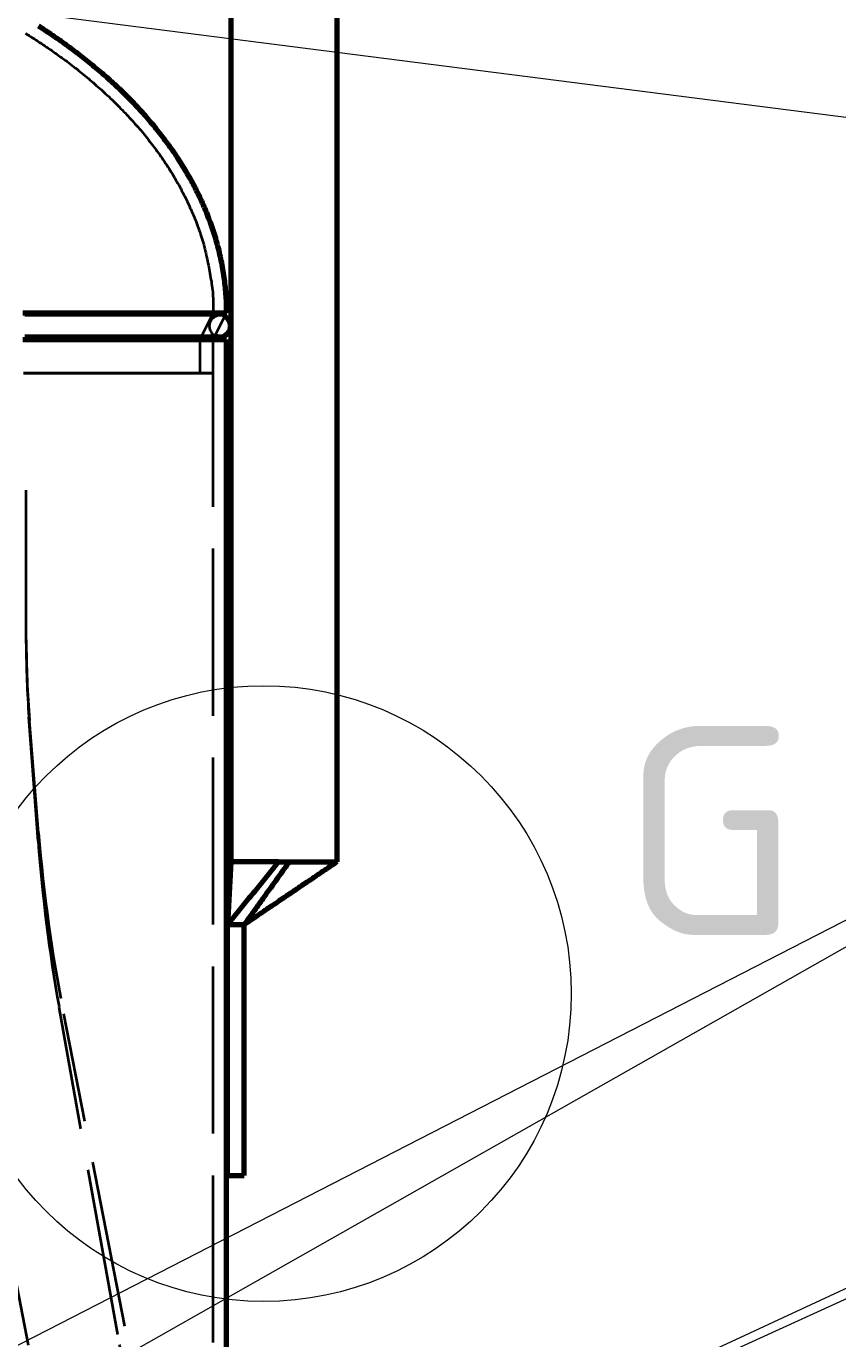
# Model space of a CAD drawing. Header units: millimetres. Extents: x 0 to 2382, y 0 to 420.
# Drawn here: x 174.2 to 193.64, y 267.09 to 298.5 of the extents above; entities that cross this region are included whole.
import ezdxf
from ezdxf.enums import TextEntityAlignment as Align

# ---------------------------------------------------------------- set-up
doc = ezdxf.new("R2010")
doc.units = ezdxf.units.MM
doc.linetypes.add('IRAM-E-TRAZOS', pattern=[5, 4, -1])
for name, color, linetype, lineweight in [('01-VISIBLE', 7, 'CONTINUOUS', 70), ('02-OCULTA', 4, 'IRAM-E-TRAZOS', 35), ('06-TEXTO', 7, 'CONTINUOUS', 25), ('08-FINA', 5, 'CONTINUOUS', 18)]:
    doc.layers.add(name, color=color, linetype=linetype, lineweight=lineweight)
doc.styles.add('ISO3098', font='isocpeur.ttf')

msp = doc.modelspace()

# ---------------------------------------------------------------- linework, layer by layer
at = {"layer": '01-VISIBLE'}
for p, q in [((179.1, 309.962), (179.1, 278.5)), ((181.64, 309.962), (181.64, 278.5)), ((178.68, 291), (178.712, 291.064)), ((179, 264.34), (179, 291)), ((179.02, 277), (179.42, 277)), ((179.02, 271), (179.02, 277)), ((179.42, 271), (179.42, 277)), ((179.02, 271), (179.42, 271))]:
    msp.add_line(p, q, dxfattribs=at)
for points in [[(179, 291.64), (179, 291.69), (178.999, 291.74), (178.998, 291.79), (178.997, 291.84), (178.995, 291.89), (178.993, 291.94), (178.99, 291.99), (178.987, 292.04), (178.983, 292.09), (178.979, 292.14), (178.975, 292.19), (178.97, 292.24), (178.965, 292.29), (178.96, 292.34), (178.954, 292.39), (178.947, 292.439), (178.941, 292.489), (178.933, 292.538), (178.926, 292.588), (178.918, 292.637), (178.91, 292.687), (178.901, 292.736), (178.892, 292.785), (178.882, 292.835), (178.872, 292.884), (178.862, 292.933), (178.851, 292.982), (178.84, 293.03), (178.829, 293.079), (178.817, 293.128), (178.805, 293.176), (178.792, 293.225), (178.779, 293.273), (178.766, 293.322), (178.752, 293.37), (178.738, 293.418), (178.723, 293.466), (178.708, 293.514), (178.693, 293.561), (178.678, 293.609), (178.662, 293.657), (178.646, 293.704), (178.629, 293.751), (178.612, 293.798), (178.595, 293.845), (178.577, 293.892), (178.559, 293.939), (178.541, 293.986), (178.522, 294.032), (178.503, 294.078), (178.484, 294.125), (178.464, 294.171), (178.444, 294.217), (178.424, 294.262), (178.403, 294.308), (178.382, 294.354), (178.361, 294.399), (178.339, 294.444), (178.317, 294.489), (178.295, 294.534), (178.273, 294.579), (178.25, 294.623), (178.227, 294.668), (178.203, 294.712), (178.18, 294.756), (178.156, 294.8), (178.132, 294.844), (178.107, 294.888), (178.082, 294.931), (178.057, 294.975), (178.032, 295.018), (178.006, 295.061), (177.98, 295.104), (177.954, 295.147), (177.928, 295.189), (177.901, 295.231), (177.874, 295.274), (177.847, 295.316), (177.819, 295.358), (177.791, 295.399), (177.763, 295.441), (177.735, 295.482), (177.707, 295.523), (177.678, 295.564), (177.649, 295.605), (177.62, 295.646), (177.59, 295.687), (177.561, 295.727), (177.531, 295.767), (177.501, 295.807), (177.47, 295.847), (177.44, 295.887), (177.409, 295.926), (177.378, 295.966), (177.347, 296.005), (177.315, 296.044), (177.284, 296.083), (177.252, 296.121), (177.22, 296.16), (177.188, 296.198), (177.155, 296.236), (177.123, 296.274), (177.09, 296.312), (177.057, 296.35), (177.023, 296.387), (176.99, 296.425), (176.956, 296.462), (176.923, 296.499), (176.889, 296.535), (176.854, 296.572), (176.82, 296.609), (176.786, 296.645), (176.751, 296.681), (176.716, 296.717), (176.681, 296.753), (176.646, 296.788), (176.61, 296.824), (176.575, 296.859), (176.539, 296.894), (176.503, 296.929), (176.467, 296.964), (176.431, 296.999), (176.395, 297.033), (176.358, 297.067), (176.321, 297.101), (176.285, 297.135), (176.248, 297.169), (176.21, 297.203), (176.173, 297.236), (176.136, 297.27), (176.098, 297.303), (176.06, 297.336), (176.023, 297.369), (175.985, 297.401), (175.946, 297.434), (175.908, 297.466), (175.87, 297.498), (175.831, 297.53), (175.793, 297.562), (175.754, 297.594), (175.715, 297.625), (175.676, 297.657), (175.637, 297.688), (175.597, 297.719), (175.558, 297.75), (175.518, 297.781), (175.479, 297.811), (175.439, 297.842), (175.399, 297.872), (175.359, 297.902), (175.319, 297.932), (175.279, 297.962), (175.238, 297.991), (175.198, 298.021), (175.157, 298.05), (175.116, 298.079), (175.076, 298.109), (175.035, 298.137), (174.994, 298.166), (174.953, 298.195), (174.911, 298.223), (174.87, 298.252), (174.829, 298.28), (174.787, 298.308), (174.745, 298.336), (174.704, 298.363), (174.662, 298.391), (174.62, 298.418), (174.578, 298.445), (174.536, 298.473), (174.494, 298.5)], [(174.12, 291.64), (174.2, 291.64), (174.28, 291.64), (174.36, 291.64), (174.44, 291.64), (174.52, 291.64), (174.6, 291.64), (174.68, 291.64), (174.76, 291.64), (174.84, 291.64), (174.92, 291.64), (175, 291.64), (175.08, 291.64), (175.16, 291.64), (175.24, 291.64), (175.32, 291.64), (175.4, 291.64), (175.48, 291.64), (175.56, 291.64), (175.64, 291.64), (175.72, 291.64), (175.8, 291.64), (175.88, 291.64), (175.96, 291.64), (176.04, 291.64), (176.12, 291.64), (176.2, 291.64), (176.28, 291.64), (176.36, 291.64), (176.44, 291.64), (176.52, 291.64), (176.6, 291.64), (176.68, 291.64), (176.76, 291.64), (176.84, 291.64), (176.92, 291.64), (177, 291.64), (177.08, 291.64), (177.16, 291.64), (177.24, 291.64), (177.32, 291.64), (177.4, 291.64), (177.48, 291.64), (177.56, 291.64), (177.64, 291.64), (177.72, 291.64), (177.8, 291.64), (177.88, 291.64), (177.96, 291.64), (178.04, 291.64), (178.12, 291.64), (178.2, 291.64), (178.28, 291.64), (178.36, 291.64), (178.44, 291.64), (178.52, 291.64), (178.6, 291.64), (178.68, 291.64), (178.76, 291.64), (178.84, 291.64), (178.92, 291.64), (179, 291.64)], [(174.12, 291), (174.2, 291), (174.28, 291), (174.36, 291), (174.44, 291), (174.52, 291), (174.6, 291), (174.68, 291), (174.76, 291), (174.84, 291), (174.92, 291), (175, 291), (175.08, 291), (175.16, 291), (175.24, 291), (175.32, 291), (175.4, 291), (175.48, 291), (175.56, 291), (175.64, 291), (175.72, 291), (175.8, 291), (175.88, 291), (175.96, 291), (176.04, 291), (176.12, 291), (176.2, 291), (176.28, 291), (176.36, 291), (176.44, 291), (176.52, 291), (176.6, 291), (176.68, 291), (176.76, 291), (176.84, 291), (176.92, 291), (177, 291), (177.08, 291), (177.16, 291), (177.24, 291), (177.32, 291), (177.4, 291), (177.48, 291), (177.56, 291), (177.64, 291), (177.72, 291), (177.8, 291), (177.88, 291), (177.96, 291), (178.04, 291), (178.12, 291), (178.2, 291), (178.28, 291), (178.36, 291), (178.44, 291), (178.52, 291), (178.6, 291), (178.68, 291), (178.76, 291), (178.84, 291), (178.92, 291), (179, 291)], [(174.167, 291.064), (174.246, 291.064), (174.326, 291.064), (174.405, 291.064), (174.484, 291.064), (174.563, 291.064), (174.642, 291.064), (174.722, 291.064), (174.801, 291.064), (174.88, 291.064), (174.959, 291.064), (175.038, 291.064), (175.118, 291.064), (175.197, 291.064), (175.276, 291.064), (175.355, 291.064), (175.434, 291.064), (175.514, 291.064), (175.593, 291.064), (175.672, 291.064), (175.751, 291.064), (175.83, 291.064), (175.91, 291.064), (175.989, 291.064), (176.068, 291.064), (176.147, 291.064), (176.226, 291.064), (176.306, 291.064), (176.385, 291.064), (176.464, 291.064), (176.543, 291.064), (176.622, 291.064), (176.702, 291.064), (176.781, 291.064), (176.86, 291.064), (176.939, 291.064), (177.018, 291.064), (177.098, 291.064), (177.177, 291.064), (177.256, 291.064), (177.335, 291.064), (177.414, 291.064), (177.494, 291.064), (177.573, 291.064), (177.652, 291.064), (177.731, 291.064), (177.81, 291.064), (177.89, 291.064), (177.969, 291.064), (178.048, 291.064), (178.127, 291.064), (178.206, 291.064), (178.286, 291.064), (178.365, 291.064), (178.444, 291.064), (178.523, 291.064), (178.602, 291.064), (178.682, 291.064), (178.761, 291.064), (178.84, 291.064)], [(178.84, 291.064), (178.84, 291.064), (178.84, 291.064), (178.84, 291.064), (178.84, 291.064), (178.84, 291.064), (178.84, 291.064)], [(180.244, 278.5), (180.211, 278.461), (180.179, 278.421), (180.147, 278.382), (180.115, 278.342), (180.083, 278.303), (180.05, 278.263), (180.018, 278.224), (179.986, 278.184), (179.954, 278.145), (179.922, 278.105), (179.889, 278.066), (179.857, 278.026), (179.825, 277.987), (179.793, 277.947), (179.761, 277.908), (179.728, 277.868), (179.696, 277.829), (179.664, 277.789), (179.632, 277.75), (179.6, 277.711), (179.567, 277.671), (179.535, 277.632), (179.503, 277.592), (179.471, 277.553), (179.439, 277.513), (179.406, 277.474), (179.374, 277.434), (179.342, 277.395), (179.31, 277.355), (179.278, 277.316), (179.245, 277.276), (179.213, 277.237), (179.181, 277.197), (179.149, 277.158), (179.117, 277.118), (179.084, 277.079), (179.052, 277.039), (179.02, 277)], [(179.1, 278.5), (179.097, 278.45), (179.095, 278.4), (179.092, 278.35), (179.089, 278.3), (179.087, 278.25), (179.084, 278.2), (179.081, 278.15), (179.079, 278.1), (179.076, 278.05), (179.073, 278), (179.071, 277.95), (179.068, 277.9), (179.065, 277.85), (179.063, 277.8), (179.06, 277.75), (179.057, 277.7), (179.055, 277.65), (179.052, 277.6), (179.049, 277.55), (179.047, 277.5), (179.044, 277.45), (179.041, 277.4), (179.039, 277.35), (179.036, 277.3), (179.033, 277.25), (179.031, 277.2), (179.028, 277.15), (179.025, 277.1), (179.023, 277.05), (179.02, 277)], [(180.244, 278.5), (180.192, 278.5), (180.14, 278.5), (180.088, 278.5), (180.036, 278.5), (179.984, 278.5), (179.932, 278.5), (179.88, 278.5), (179.828, 278.5), (179.776, 278.5), (179.724, 278.5), (179.672, 278.5), (179.62, 278.5), (179.568, 278.5), (179.516, 278.5), (179.464, 278.5), (179.412, 278.5), (179.36, 278.5), (179.308, 278.5), (179.256, 278.5), (179.204, 278.5), (179.152, 278.5), (179.1, 278.5)], [(181.64, 278.5), (181.598, 278.472), (181.556, 278.443), (181.514, 278.415), (181.472, 278.387), (181.431, 278.358), (181.389, 278.33), (181.347, 278.302), (181.305, 278.274), (181.263, 278.245), (181.221, 278.217), (181.179, 278.189), (181.137, 278.16), (181.095, 278.132), (181.054, 278.104), (181.012, 278.075), (180.97, 278.047), (180.928, 278.019), (180.886, 277.991), (180.844, 277.962), (180.802, 277.934), (180.76, 277.906), (180.718, 277.877), (180.677, 277.849), (180.635, 277.821), (180.593, 277.792), (180.551, 277.764), (180.509, 277.736), (180.467, 277.708), (180.425, 277.679), (180.383, 277.651), (180.342, 277.623), (180.3, 277.594), (180.258, 277.566), (180.216, 277.538), (180.174, 277.509), (180.132, 277.481), (180.09, 277.453), (180.048, 277.425), (180.006, 277.396), (179.965, 277.368), (179.923, 277.34), (179.881, 277.311), (179.839, 277.283), (179.797, 277.255), (179.755, 277.226), (179.713, 277.198), (179.671, 277.17), (179.629, 277.142), (179.588, 277.113), (179.546, 277.085), (179.504, 277.057), (179.462, 277.028), (179.42, 277)], [(180.496, 278.5), (180.466, 278.458), (180.437, 278.417), (180.407, 278.375), (180.377, 278.333), (180.347, 278.292), (180.317, 278.25), (180.287, 278.208), (180.257, 278.167), (180.227, 278.125), (180.197, 278.083), (180.167, 278.042), (180.138, 278), (180.108, 277.958), (180.078, 277.917), (180.048, 277.875), (180.018, 277.833), (179.988, 277.792), (179.958, 277.75), (179.928, 277.708), (179.898, 277.667), (179.868, 277.625), (179.839, 277.583), (179.809, 277.542), (179.779, 277.5), (179.749, 277.458), (179.719, 277.417), (179.689, 277.375), (179.659, 277.333), (179.629, 277.292), (179.599, 277.25), (179.569, 277.208), (179.54, 277.167), (179.51, 277.125), (179.48, 277.083), (179.45, 277.042), (179.42, 277)], [(180.244, 278.5), (180.286, 278.5), (180.328, 278.5), (180.37, 278.5), (180.412, 278.5), (180.454, 278.5), (180.496, 278.5)], [(180.496, 278.5), (180.548, 278.5), (180.6, 278.5), (180.652, 278.5), (180.704, 278.5), (180.756, 278.5), (180.808, 278.5), (180.86, 278.5), (180.912, 278.5), (180.964, 278.5), (181.016, 278.5), (181.068, 278.5), (181.12, 278.5), (181.172, 278.5), (181.224, 278.5), (181.276, 278.5), (181.328, 278.5), (181.38, 278.5), (181.432, 278.5), (181.484, 278.5), (181.536, 278.5), (181.588, 278.5), (181.64, 278.5)]]:
    msp.add_lwpolyline(points, dxfattribs=at)
for start, end in [(0, 63.4349), (-116.5651, 0)]:
    msp.add_arc((178.84, 291.32), 0.256, start, end, dxfattribs=at)
at = {"layer": '02-OCULTA'}
for p, q in [((178.68, 291.64), (178.36, 291)), ((178.712, 291.064), (179, 291.64)), ((178.36, 291), (178.36, 290.2)), ((178.68, 227), (178.68, 291)), ((178.68, 290.2), (178.68, 291)), ((174.2, 283.727), (174.2, 287.4)), ((174.2, 283.815), (174.2, 287.4)), ((174.2, 283.727), (174.2, 287.4)), ((174.486, 278.998), (174.265, 281.963)), ((174.486, 278.998), (174.265, 281.963)), ((174.497, 279.195), (174.278, 281.884)), ((179.42, 277), (179.02, 277)), ((179.02, 271), (179.02, 277)), ((179.42, 271), (179.42, 277)), ((176.392, 267.192), (174.988, 275.023)), ((176.392, 267.192), (174.988, 275.023)), ((176.563, 267.391), (175.097, 274.862)), ((174.257, 266.938), (172.791, 274.409)), ((179.02, 271), (179.42, 271))]:
    msp.add_line(p, q, dxfattribs=at)
for points in [[(174.184, 298.327), (174.226, 298.3), (174.269, 298.274), (174.311, 298.247), (174.353, 298.22), (174.395, 298.193), (174.438, 298.166), (174.48, 298.138), (174.521, 298.111), (174.563, 298.083), (174.605, 298.056), (174.646, 298.028), (174.688, 297.999), (174.729, 297.971), (174.771, 297.943), (174.812, 297.914), (174.853, 297.885), (174.894, 297.857), (174.935, 297.828), (174.975, 297.798), (175.016, 297.769), (175.056, 297.739), (175.097, 297.71), (175.137, 297.68), (175.177, 297.65), (175.217, 297.62), (175.257, 297.59), (175.297, 297.559), (175.337, 297.528), (175.376, 297.498), (175.416, 297.467), (175.455, 297.436), (175.494, 297.404), (175.533, 297.373), (175.572, 297.341), (175.611, 297.309), (175.649, 297.278), (175.688, 297.245), (175.726, 297.213), (175.764, 297.181), (175.802, 297.148), (175.84, 297.115), (175.878, 297.082), (175.916, 297.049), (175.953, 297.016), (175.991, 296.983), (176.028, 296.949), (176.065, 296.915), (176.102, 296.881), (176.138, 296.847), (176.175, 296.813), (176.211, 296.778), (176.247, 296.744), (176.283, 296.709), (176.319, 296.674), (176.355, 296.639), (176.391, 296.604), (176.426, 296.568), (176.461, 296.532), (176.496, 296.497), (176.531, 296.46), (176.566, 296.424), (176.6, 296.388), (176.634, 296.351), (176.669, 296.315), (176.702, 296.278), (176.736, 296.241), (176.77, 296.203), (176.803, 296.166), (176.836, 296.128), (176.869, 296.091), (176.902, 296.053), (176.934, 296.015), (176.967, 295.976), (176.999, 295.938), (177.031, 295.899), (177.062, 295.86), (177.094, 295.821), (177.125, 295.782), (177.156, 295.743), (177.187, 295.703), (177.217, 295.663), (177.248, 295.623), (177.278, 295.583), (177.308, 295.543), (177.337, 295.503), (177.367, 295.462), (177.396, 295.421), (177.425, 295.38), (177.453, 295.339), (177.482, 295.298), (177.51, 295.257), (177.538, 295.215), (177.565, 295.173), (177.593, 295.131), (177.62, 295.089), (177.647, 295.047), (177.673, 295.004), (177.699, 294.961), (177.725, 294.919), (177.751, 294.876), (177.776, 294.832), (177.801, 294.789), (177.826, 294.745), (177.851, 294.702), (177.875, 294.658), (177.899, 294.614), (177.922, 294.569), (177.945, 294.525), (177.968, 294.48), (177.991, 294.436), (178.013, 294.391), (178.035, 294.346), (178.057, 294.301), (178.078, 294.255), (178.099, 294.21), (178.12, 294.164), (178.141, 294.119), (178.161, 294.073), (178.181, 294.027), (178.201, 293.981), (178.22, 293.934), (178.239, 293.888), (178.258, 293.842), (178.276, 293.795), (178.294, 293.748), (178.311, 293.701), (178.329, 293.654), (178.345, 293.607), (178.362, 293.559), (178.377, 293.512), (178.393, 293.464), (178.408, 293.416), (178.422, 293.368), (178.436, 293.32), (178.45, 293.272), (178.463, 293.224), (178.475, 293.175), (178.487, 293.127), (178.499, 293.078), (178.51, 293.029), (178.521, 292.98), (178.532, 292.931), (178.542, 292.882), (178.552, 292.833), (178.562, 292.784), (178.572, 292.735), (178.581, 292.685), (178.59, 292.636), (178.599, 292.587), (178.608, 292.537), (178.616, 292.488), (178.624, 292.439), (178.633, 292.389), (178.64, 292.34), (178.648, 292.29), (178.654, 292.24), (178.66, 292.191), (178.665, 292.141), (178.669, 292.091), (178.672, 292.041), (178.674, 291.991), (178.676, 291.941), (178.677, 291.891), (178.678, 291.84), (178.679, 291.79), (178.68, 291.74), (178.68, 291.69), (178.68, 291.64)], [(179, 291.64), (178.92, 291.64), (178.84, 291.64), (178.76, 291.64), (178.68, 291.64), (178.6, 291.64), (178.52, 291.64), (178.44, 291.64), (178.36, 291.64), (178.28, 291.64), (178.2, 291.64), (178.12, 291.64), (178.04, 291.64), (177.96, 291.64), (177.88, 291.64), (177.8, 291.64), (177.72, 291.64), (177.64, 291.64), (177.56, 291.64), (177.48, 291.64), (177.4, 291.64), (177.32, 291.64), (177.24, 291.64), (177.16, 291.64), (177.08, 291.64), (177, 291.64), (176.92, 291.64), (176.84, 291.64), (176.76, 291.64), (176.68, 291.64), (176.6, 291.64), (176.52, 291.64), (176.44, 291.64), (176.36, 291.64), (176.28, 291.64), (176.2, 291.64), (176.12, 291.64), (176.04, 291.64), (175.96, 291.64), (175.88, 291.64), (175.8, 291.64), (175.72, 291.64), (175.64, 291.64), (175.56, 291.64), (175.48, 291.64), (175.4, 291.64), (175.32, 291.64), (175.24, 291.64), (175.16, 291.64), (175.08, 291.64), (175, 291.64), (174.92, 291.64), (174.84, 291.64), (174.76, 291.64), (174.68, 291.64), (174.6, 291.64), (174.52, 291.64), (174.44, 291.64), (174.36, 291.64), (174.28, 291.64), (174.2, 291.64), (174.12, 291.64)], [(178.68, 291.64), (178.602, 291.64), (178.523, 291.64), (178.445, 291.64), (178.366, 291.64), (178.288, 291.64), (178.21, 291.64), (178.131, 291.64), (178.053, 291.64), (177.974, 291.64), (177.896, 291.64), (177.818, 291.64), (177.739, 291.64), (177.661, 291.64), (177.582, 291.64), (177.504, 291.64), (177.426, 291.64), (177.347, 291.64), (177.269, 291.64), (177.19, 291.64), (177.112, 291.64), (177.034, 291.64), (176.955, 291.64), (176.877, 291.64), (176.798, 291.64), (176.72, 291.64), (176.642, 291.64), (176.563, 291.64), (176.485, 291.64), (176.406, 291.64), (176.328, 291.64), (176.25, 291.64), (176.171, 291.64), (176.093, 291.64), (176.014, 291.64), (175.936, 291.64), (175.858, 291.64), (175.779, 291.64), (175.701, 291.64), (175.622, 291.64), (175.544, 291.64), (175.466, 291.64), (175.387, 291.64), (175.309, 291.64), (175.23, 291.64), (175.152, 291.64), (175.074, 291.64), (174.995, 291.64), (174.917, 291.64), (174.838, 291.64), (174.76, 291.64), (174.682, 291.64), (174.603, 291.64), (174.525, 291.64), (174.446, 291.64), (174.368, 291.64), (174.29, 291.64), (174.211, 291.64), (174.133, 291.64)], [(174.133, 291.64), (174.211, 291.64), (174.29, 291.64), (174.368, 291.64), (174.446, 291.64), (174.525, 291.64), (174.603, 291.64), (174.682, 291.64), (174.76, 291.64), (174.838, 291.64), (174.917, 291.64), (174.995, 291.64), (175.074, 291.64), (175.152, 291.64), (175.23, 291.64), (175.309, 291.64), (175.387, 291.64), (175.466, 291.64), (175.544, 291.64), (175.622, 291.64), (175.701, 291.64), (175.779, 291.64), (175.858, 291.64), (175.936, 291.64), (176.014, 291.64), (176.093, 291.64), (176.171, 291.64), (176.25, 291.64), (176.328, 291.64), (176.406, 291.64), (176.485, 291.64), (176.563, 291.64), (176.642, 291.64), (176.72, 291.64), (176.798, 291.64), (176.877, 291.64), (176.955, 291.64), (177.034, 291.64), (177.112, 291.64), (177.19, 291.64), (177.269, 291.64), (177.347, 291.64), (177.426, 291.64), (177.504, 291.64), (177.582, 291.64), (177.661, 291.64), (177.739, 291.64), (177.818, 291.64), (177.896, 291.64), (177.974, 291.64), (178.053, 291.64), (178.131, 291.64), (178.21, 291.64), (178.288, 291.64), (178.366, 291.64), (178.445, 291.64), (178.523, 291.64), (178.602, 291.64), (178.68, 291.64)], [(178.84, 291.576), (178.761, 291.576), (178.682, 291.576), (178.602, 291.576), (178.523, 291.576), (178.444, 291.576), (178.365, 291.576), (178.286, 291.576), (178.206, 291.576), (178.127, 291.576), (178.048, 291.576), (177.969, 291.576), (177.89, 291.576), (177.81, 291.576), (177.731, 291.576), (177.652, 291.576), (177.573, 291.576), (177.494, 291.576), (177.414, 291.576), (177.335, 291.576), (177.256, 291.576), (177.177, 291.576), (177.098, 291.576), (177.018, 291.576), (176.939, 291.576), (176.86, 291.576), (176.781, 291.576), (176.702, 291.576), (176.622, 291.576), (176.543, 291.576), (176.464, 291.576), (176.385, 291.576), (176.306, 291.576), (176.226, 291.576), (176.147, 291.576), (176.068, 291.576), (175.989, 291.576), (175.91, 291.576), (175.83, 291.576), (175.751, 291.576), (175.672, 291.576), (175.593, 291.576), (175.514, 291.576), (175.434, 291.576), (175.355, 291.576), (175.276, 291.576), (175.197, 291.576), (175.118, 291.576), (175.038, 291.576), (174.959, 291.576), (174.88, 291.576), (174.801, 291.576), (174.722, 291.576), (174.642, 291.576), (174.563, 291.576), (174.484, 291.576), (174.405, 291.576), (174.326, 291.576), (174.246, 291.576), (174.167, 291.576)], [(178.84, 291.576), (178.761, 291.576), (178.682, 291.576), (178.602, 291.576), (178.523, 291.576), (178.444, 291.576), (178.365, 291.576), (178.286, 291.576), (178.206, 291.576), (178.127, 291.576), (178.048, 291.576), (177.969, 291.576), (177.89, 291.576), (177.81, 291.576), (177.731, 291.576), (177.652, 291.576), (177.573, 291.576), (177.494, 291.576), (177.414, 291.576), (177.335, 291.576), (177.256, 291.576), (177.177, 291.576), (177.098, 291.576), (177.018, 291.576), (176.939, 291.576), (176.86, 291.576), (176.781, 291.576), (176.702, 291.576), (176.622, 291.576), (176.543, 291.576), (176.464, 291.576), (176.385, 291.576), (176.306, 291.576), (176.226, 291.576), (176.147, 291.576), (176.068, 291.576), (175.989, 291.576), (175.91, 291.576), (175.83, 291.576), (175.751, 291.576), (175.672, 291.576), (175.593, 291.576), (175.514, 291.576), (175.434, 291.576), (175.355, 291.576), (175.276, 291.576), (175.197, 291.576), (175.118, 291.576), (175.038, 291.576), (174.959, 291.576), (174.88, 291.576), (174.801, 291.576), (174.722, 291.576), (174.642, 291.576), (174.563, 291.576), (174.484, 291.576), (174.405, 291.576), (174.326, 291.576), (174.246, 291.576), (174.167, 291.576)], [(179, 291), (178.92, 291), (178.84, 291), (178.76, 291), (178.68, 291), (178.6, 291), (178.52, 291), (178.44, 291), (178.36, 291), (178.28, 291), (178.2, 291), (178.12, 291), (178.04, 291), (177.96, 291), (177.88, 291), (177.8, 291), (177.72, 291), (177.64, 291), (177.56, 291), (177.48, 291), (177.4, 291), (177.32, 291), (177.24, 291), (177.16, 291), (177.08, 291), (177, 291), (176.92, 291), (176.84, 291), (176.76, 291), (176.68, 291), (176.6, 291), (176.52, 291), (176.44, 291), (176.36, 291), (176.28, 291), (176.2, 291), (176.12, 291), (176.04, 291), (175.96, 291), (175.88, 291), (175.8, 291), (175.72, 291), (175.64, 291), (175.56, 291), (175.48, 291), (175.4, 291), (175.32, 291), (175.24, 291), (175.16, 291), (175.08, 291), (175, 291), (174.92, 291), (174.84, 291), (174.76, 291), (174.68, 291), (174.6, 291), (174.52, 291), (174.44, 291), (174.36, 291), (174.28, 291), (174.2, 291), (174.12, 291)], [(178.68, 291), (178.602, 291), (178.523, 291), (178.445, 291), (178.366, 291), (178.288, 291), (178.21, 291), (178.131, 291), (178.053, 291), (177.974, 291), (177.896, 291), (177.818, 291), (177.739, 291), (177.661, 291), (177.582, 291), (177.504, 291), (177.426, 291), (177.347, 291), (177.269, 291), (177.19, 291), (177.112, 291), (177.034, 291), (176.955, 291), (176.877, 291), (176.798, 291), (176.72, 291), (176.642, 291), (176.563, 291), (176.485, 291), (176.406, 291), (176.328, 291), (176.25, 291), (176.171, 291), (176.093, 291), (176.014, 291), (175.936, 291), (175.858, 291), (175.779, 291), (175.701, 291), (175.622, 291), (175.544, 291), (175.466, 291), (175.387, 291), (175.309, 291), (175.23, 291), (175.152, 291), (175.074, 291), (174.995, 291), (174.917, 291), (174.838, 291), (174.76, 291), (174.682, 291), (174.603, 291), (174.525, 291), (174.446, 291), (174.368, 291), (174.29, 291), (174.211, 291), (174.133, 291)], [(174.133, 291), (174.211, 291), (174.29, 291), (174.368, 291), (174.446, 291), (174.525, 291), (174.603, 291), (174.682, 291), (174.76, 291), (174.838, 291), (174.917, 291), (174.995, 291), (175.074, 291), (175.152, 291), (175.23, 291), (175.309, 291), (175.387, 291), (175.466, 291), (175.544, 291), (175.622, 291), (175.701, 291), (175.779, 291), (175.858, 291), (175.936, 291), (176.014, 291), (176.093, 291), (176.171, 291), (176.25, 291), (176.328, 291), (176.406, 291), (176.485, 291), (176.563, 291), (176.642, 291), (176.72, 291), (176.798, 291), (176.877, 291), (176.955, 291), (177.034, 291), (177.112, 291), (177.19, 291), (177.269, 291), (177.347, 291), (177.426, 291), (177.504, 291), (177.582, 291), (177.661, 291), (177.739, 291), (177.818, 291), (177.896, 291), (177.974, 291), (178.053, 291), (178.131, 291), (178.21, 291), (178.288, 291), (178.366, 291), (178.445, 291), (178.523, 291), (178.602, 291), (178.68, 291)], [(178.68, 291), (178.602, 291), (178.523, 291), (178.445, 291), (178.366, 291), (178.288, 291), (178.21, 291), (178.131, 291), (178.053, 291), (177.974, 291), (177.896, 291), (177.818, 291), (177.739, 291), (177.661, 291), (177.582, 291), (177.504, 291), (177.426, 291), (177.347, 291), (177.269, 291), (177.19, 291), (177.112, 291), (177.034, 291), (176.955, 291), (176.877, 291), (176.798, 291), (176.72, 291), (176.642, 291), (176.563, 291), (176.485, 291), (176.406, 291), (176.328, 291), (176.25, 291), (176.171, 291), (176.093, 291), (176.014, 291), (175.936, 291), (175.858, 291), (175.779, 291), (175.701, 291), (175.622, 291), (175.544, 291), (175.466, 291), (175.387, 291), (175.309, 291), (175.23, 291), (175.152, 291), (175.074, 291), (174.995, 291), (174.917, 291), (174.838, 291), (174.76, 291), (174.682, 291), (174.603, 291), (174.525, 291), (174.446, 291), (174.368, 291), (174.29, 291), (174.211, 291), (174.133, 291)], [(174.133, 291), (174.211, 291), (174.29, 291), (174.368, 291), (174.446, 291), (174.525, 291), (174.603, 291), (174.682, 291), (174.76, 291), (174.838, 291), (174.917, 291), (174.995, 291), (175.074, 291), (175.152, 291), (175.23, 291), (175.309, 291), (175.387, 291), (175.466, 291), (175.544, 291), (175.622, 291), (175.701, 291), (175.779, 291), (175.858, 291), (175.936, 291), (176.014, 291), (176.093, 291), (176.171, 291), (176.25, 291), (176.328, 291), (176.406, 291), (176.485, 291), (176.563, 291), (176.642, 291), (176.72, 291), (176.798, 291), (176.877, 291), (176.955, 291), (177.034, 291), (177.112, 291), (177.19, 291), (177.269, 291), (177.347, 291), (177.426, 291), (177.504, 291), (177.582, 291), (177.661, 291), (177.739, 291), (177.818, 291), (177.896, 291), (177.974, 291), (178.053, 291), (178.131, 291), (178.21, 291), (178.288, 291), (178.366, 291), (178.445, 291), (178.523, 291), (178.602, 291), (178.68, 291)], [(178.36, 291), (178.283, 291), (178.206, 291), (178.13, 291), (178.053, 291), (177.976, 291), (177.899, 291), (177.822, 291), (177.746, 291), (177.669, 291), (177.592, 291), (177.515, 291), (177.438, 291), (177.362, 291), (177.285, 291), (177.208, 291), (177.131, 291), (177.054, 291), (176.978, 291), (176.901, 291), (176.824, 291), (176.747, 291), (176.67, 291), (176.594, 291), (176.517, 291), (176.44, 291), (176.363, 291), (176.286, 291), (176.21, 291), (176.133, 291), (176.056, 291), (175.979, 291), (175.902, 291), (175.826, 291), (175.749, 291), (175.672, 291), (175.595, 291), (175.518, 291), (175.442, 291), (175.365, 291), (175.288, 291), (175.211, 291), (175.134, 291), (175.058, 291), (174.981, 291), (174.904, 291), (174.827, 291), (174.75, 291), (174.674, 291), (174.597, 291), (174.52, 291), (174.443, 291), (174.366, 291), (174.29, 291), (174.213, 291), (174.136, 291)], [(174.136, 291), (174.213, 291), (174.29, 291), (174.366, 291), (174.443, 291), (174.52, 291), (174.597, 291), (174.674, 291), (174.75, 291), (174.827, 291), (174.904, 291), (174.981, 291), (175.058, 291), (175.134, 291), (175.211, 291), (175.288, 291), (175.365, 291), (175.442, 291), (175.518, 291), (175.595, 291), (175.672, 291), (175.749, 291), (175.826, 291), (175.902, 291), (175.979, 291), (176.056, 291), (176.133, 291), (176.21, 291), (176.286, 291), (176.363, 291), (176.44, 291), (176.517, 291), (176.594, 291), (176.67, 291), (176.747, 291), (176.824, 291), (176.901, 291), (176.978, 291), (177.054, 291), (177.131, 291), (177.208, 291), (177.285, 291), (177.362, 291), (177.438, 291), (177.515, 291), (177.592, 291), (177.669, 291), (177.746, 291), (177.822, 291), (177.899, 291), (177.976, 291), (178.053, 291), (178.13, 291), (178.206, 291), (178.283, 291), (178.36, 291)], [(174.167, 291.064), (174.246, 291.064), (174.326, 291.064), (174.405, 291.064), (174.484, 291.064), (174.563, 291.064), (174.642, 291.064), (174.722, 291.064), (174.801, 291.064), (174.88, 291.064), (174.959, 291.064), (175.038, 291.064), (175.118, 291.064), (175.197, 291.064), (175.276, 291.064), (175.355, 291.064), (175.434, 291.064), (175.514, 291.064), (175.593, 291.064), (175.672, 291.064), (175.751, 291.064), (175.83, 291.064), (175.91, 291.064), (175.989, 291.064), (176.068, 291.064), (176.147, 291.064), (176.226, 291.064), (176.306, 291.064), (176.385, 291.064), (176.464, 291.064), (176.543, 291.064), (176.622, 291.064), (176.702, 291.064), (176.781, 291.064), (176.86, 291.064), (176.939, 291.064), (177.018, 291.064), (177.098, 291.064), (177.177, 291.064), (177.256, 291.064), (177.335, 291.064), (177.414, 291.064), (177.494, 291.064), (177.573, 291.064), (177.652, 291.064), (177.731, 291.064), (177.81, 291.064), (177.89, 291.064), (177.969, 291.064), (178.048, 291.064), (178.127, 291.064), (178.206, 291.064), (178.286, 291.064), (178.365, 291.064), (178.444, 291.064), (178.523, 291.064), (178.602, 291.064), (178.682, 291.064), (178.761, 291.064), (178.84, 291.064)], [(178.68, 290.2), (178.602, 290.2), (178.523, 290.2), (178.445, 290.2), (178.366, 290.2), (178.288, 290.2), (178.21, 290.2), (178.131, 290.2), (178.053, 290.2), (177.974, 290.2), (177.896, 290.2), (177.818, 290.2), (177.739, 290.2), (177.661, 290.2), (177.582, 290.2), (177.504, 290.2), (177.426, 290.2), (177.347, 290.2), (177.269, 290.2), (177.19, 290.2), (177.112, 290.2), (177.034, 290.2), (176.955, 290.2), (176.877, 290.2), (176.798, 290.2), (176.72, 290.2), (176.642, 290.2), (176.563, 290.2), (176.485, 290.2), (176.406, 290.2), (176.328, 290.2), (176.25, 290.2), (176.171, 290.2), (176.093, 290.2), (176.014, 290.2), (175.936, 290.2), (175.858, 290.2), (175.779, 290.2), (175.701, 290.2), (175.622, 290.2), (175.544, 290.2), (175.466, 290.2), (175.387, 290.2), (175.309, 290.2), (175.23, 290.2), (175.152, 290.2), (175.074, 290.2), (174.995, 290.2), (174.917, 290.2), (174.838, 290.2), (174.76, 290.2), (174.682, 290.2), (174.603, 290.2), (174.525, 290.2), (174.446, 290.2), (174.368, 290.2), (174.29, 290.2), (174.211, 290.2), (174.133, 290.2)], [(174.133, 290.2), (174.211, 290.2), (174.29, 290.2), (174.368, 290.2), (174.446, 290.2), (174.525, 290.2), (174.603, 290.2), (174.682, 290.2), (174.76, 290.2), (174.838, 290.2), (174.917, 290.2), (174.995, 290.2), (175.074, 290.2), (175.152, 290.2), (175.23, 290.2), (175.309, 290.2), (175.387, 290.2), (175.466, 290.2), (175.544, 290.2), (175.622, 290.2), (175.701, 290.2), (175.779, 290.2), (175.858, 290.2), (175.936, 290.2), (176.014, 290.2), (176.093, 290.2), (176.171, 290.2), (176.25, 290.2), (176.328, 290.2), (176.406, 290.2), (176.485, 290.2), (176.563, 290.2), (176.642, 290.2), (176.72, 290.2), (176.798, 290.2), (176.877, 290.2), (176.955, 290.2), (177.034, 290.2), (177.112, 290.2), (177.19, 290.2), (177.269, 290.2), (177.347, 290.2), (177.426, 290.2), (177.504, 290.2), (177.582, 290.2), (177.661, 290.2), (177.739, 290.2), (177.818, 290.2), (177.896, 290.2), (177.974, 290.2), (178.053, 290.2), (178.131, 290.2), (178.21, 290.2), (178.288, 290.2), (178.366, 290.2), (178.445, 290.2), (178.523, 290.2), (178.602, 290.2), (178.68, 290.2)], [(178.36, 290.2), (178.283, 290.2), (178.206, 290.2), (178.13, 290.2), (178.053, 290.2), (177.976, 290.2), (177.899, 290.2), (177.822, 290.2), (177.746, 290.2), (177.669, 290.2), (177.592, 290.2), (177.515, 290.2), (177.438, 290.2), (177.362, 290.2), (177.285, 290.2), (177.208, 290.2), (177.131, 290.2), (177.054, 290.2), (176.978, 290.2), (176.901, 290.2), (176.824, 290.2), (176.747, 290.2), (176.67, 290.2), (176.594, 290.2), (176.517, 290.2), (176.44, 290.2), (176.363, 290.2), (176.286, 290.2), (176.21, 290.2), (176.133, 290.2), (176.056, 290.2), (175.979, 290.2), (175.902, 290.2), (175.826, 290.2), (175.749, 290.2), (175.672, 290.2), (175.595, 290.2), (175.518, 290.2), (175.442, 290.2), (175.365, 290.2), (175.288, 290.2), (175.211, 290.2), (175.134, 290.2), (175.058, 290.2), (174.981, 290.2), (174.904, 290.2), (174.827, 290.2), (174.75, 290.2), (174.674, 290.2), (174.597, 290.2), (174.52, 290.2), (174.443, 290.2), (174.366, 290.2), (174.29, 290.2), (174.213, 290.2), (174.136, 290.2)], [(174.136, 290.2), (174.213, 290.2), (174.29, 290.2), (174.366, 290.2), (174.443, 290.2), (174.52, 290.2), (174.597, 290.2), (174.674, 290.2), (174.75, 290.2), (174.827, 290.2), (174.904, 290.2), (174.981, 290.2), (175.058, 290.2), (175.134, 290.2), (175.211, 290.2), (175.288, 290.2), (175.365, 290.2), (175.442, 290.2), (175.518, 290.2), (175.595, 290.2), (175.672, 290.2), (175.749, 290.2), (175.826, 290.2), (175.902, 290.2), (175.979, 290.2), (176.056, 290.2), (176.133, 290.2), (176.21, 290.2), (176.286, 290.2), (176.363, 290.2), (176.44, 290.2), (176.517, 290.2), (176.594, 290.2), (176.67, 290.2), (176.747, 290.2), (176.824, 290.2), (176.901, 290.2), (176.978, 290.2), (177.054, 290.2), (177.131, 290.2), (177.208, 290.2), (177.285, 290.2), (177.362, 290.2), (177.438, 290.2), (177.515, 290.2), (177.592, 290.2), (177.669, 290.2), (177.746, 290.2), (177.822, 290.2), (177.899, 290.2), (177.976, 290.2), (178.053, 290.2), (178.13, 290.2), (178.206, 290.2), (178.283, 290.2), (178.36, 290.2)], [(180.244, 278.5), (180.211, 278.461), (180.179, 278.421), (180.147, 278.382), (180.115, 278.342), (180.083, 278.303), (180.05, 278.263), (180.018, 278.224), (179.986, 278.184), (179.954, 278.145), (179.922, 278.105), (179.889, 278.066), (179.857, 278.026), (179.825, 277.987), (179.793, 277.947), (179.761, 277.908), (179.728, 277.868), (179.696, 277.829), (179.664, 277.789), (179.632, 277.75), (179.6, 277.711), (179.567, 277.671), (179.535, 277.632), (179.503, 277.592), (179.471, 277.553), (179.439, 277.513), (179.406, 277.474), (179.374, 277.434), (179.342, 277.395), (179.31, 277.355), (179.278, 277.316), (179.245, 277.276), (179.213, 277.237), (179.181, 277.197), (179.149, 277.158), (179.117, 277.118), (179.084, 277.079), (179.052, 277.039), (179.02, 277)], [(179.1, 278.5), (179.152, 278.5), (179.204, 278.5), (179.256, 278.5), (179.308, 278.5), (179.36, 278.5), (179.412, 278.5), (179.464, 278.5), (179.516, 278.5), (179.568, 278.5), (179.62, 278.5), (179.672, 278.5), (179.724, 278.5), (179.776, 278.5), (179.828, 278.5), (179.88, 278.5), (179.932, 278.5), (179.984, 278.5), (180.036, 278.5), (180.088, 278.5), (180.14, 278.5), (180.192, 278.5), (180.244, 278.5)], [(180.496, 278.5), (180.466, 278.458), (180.437, 278.417), (180.407, 278.375), (180.377, 278.333), (180.347, 278.292), (180.317, 278.25), (180.287, 278.208), (180.257, 278.167), (180.227, 278.125), (180.197, 278.083), (180.167, 278.042), (180.138, 278), (180.108, 277.958), (180.078, 277.917), (180.048, 277.875), (180.018, 277.833), (179.988, 277.792), (179.958, 277.75), (179.928, 277.708), (179.898, 277.667), (179.868, 277.625), (179.839, 277.583), (179.809, 277.542), (179.779, 277.5), (179.749, 277.458), (179.719, 277.417), (179.689, 277.375), (179.659, 277.333), (179.629, 277.292), (179.599, 277.25), (179.569, 277.208), (179.54, 277.167), (179.51, 277.125), (179.48, 277.083), (179.45, 277.042), (179.42, 277)], [(180.496, 278.5), (180.454, 278.5), (180.412, 278.5), (180.37, 278.5), (180.328, 278.5), (180.286, 278.5), (180.244, 278.5)], [(181.64, 278.5), (181.588, 278.5), (181.536, 278.5), (181.484, 278.5), (181.432, 278.5), (181.38, 278.5), (181.328, 278.5), (181.276, 278.5), (181.224, 278.5), (181.172, 278.5), (181.12, 278.5), (181.068, 278.5), (181.016, 278.5), (180.964, 278.5), (180.912, 278.5), (180.86, 278.5), (180.808, 278.5), (180.756, 278.5), (180.704, 278.5), (180.652, 278.5), (180.6, 278.5), (180.548, 278.5), (180.496, 278.5)]]:
    msp.add_lwpolyline(points, dxfattribs=at)
for centre, radius, start, end in [((178.84, 291.32), 0.256, 63.4349, -116.5651), ((198.025, 283.815), 23.825, -180, -175.351), ((198.025, 283.727), 23.825, 180, -175.7537), ((198.025, 283.727), 23.825, 180, -175.7537), ((213.204, 281.873), 38.825, -175.7537, -169.8376), ((213.204, 281.873), 38.825, -175.7537, -169.8376), ((213.194, 282.341), 38.825, -175.351, -168.8928), ((136.16, 259.459), 41.175, 4.649, 11.1072), ((135.863, 259.927), 41.175, 4.2463, 10.1624), ((135.863, 259.927), 41.175, 4.2463, 10.1624)]:
    msp.add_arc(centre, radius, start, end, dxfattribs=at)
at = {"layer": '08-FINA'}
for p, q in [((204.032, 295.007), (163, 300.25)), ((214.441, 287.675), (163, 261.293)), ((204.52, 282.528), (163, 259)), ((214.371, 277.817), (163, 254)), ((204.36, 272.842), (163, 254))]:
    msp.add_line(p, q, dxfattribs=at)
msp.add_circle((179.885, 275.35), 7.367, dxfattribs=at)

# ---------------------------------------------------------------- texts
at = {"layer": '06-TEXTO', "style": 'ISO3098'}
msp.add_text('G', height=5, dxfattribs=at).set_placement((190.566, 279.238), align=Align.MIDDLE_CENTER)

doc.saveas('drawing.dxf')
